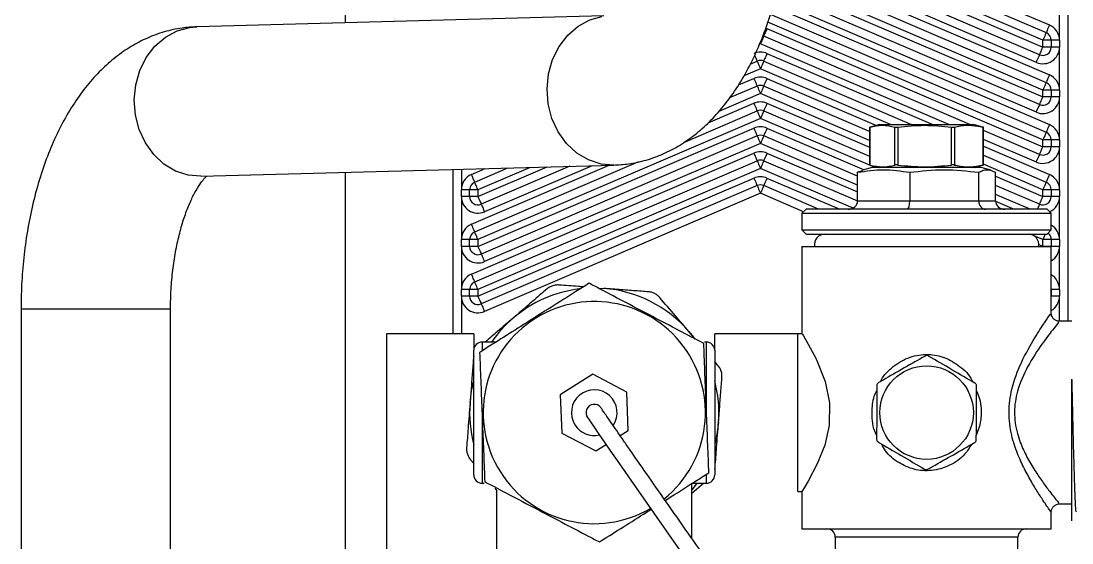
# Model space of a CAD drawing. Extents: x 75 to 2075, y 25 to 1460.
# Drawn here: x 317.6 to 528.4, y 745.8 to 850.6 of the extents above; entities that cross this region are included whole.
import ezdxf

# ---------------------------------------------------------------- set-up
doc = ezdxf.new("R2010")
doc.units = 0
doc.header["$LTSCALE"] = 5
doc.linetypes.add('SLD-KATı', pattern=[0])
doc.layers.get('0').update_dxf_attribs({"linetype": 'CONTINUOUS'})

msp = doc.modelspace()

# ---------------------------------------------------------------- linework, layer by layer
at = {"color": 7, "linetype": 'SLD-KATı'}
for p, q in [((527.594, 979.729), (527.594, 790.313)), ((382.594, 942.813), (382.594, 850.219)), ((471.436, 870.452), (523.25, 848.246)), ((521.937, 843.808), (470.923, 865.672)), ((470.161, 860.998), (523.25, 838.246)), ((521.937, 833.808), (469.161, 856.427)), ((525.927, 846.714), (525.927, 855.34)), ((467.912, 851.962), (523.25, 828.246)), ((434.512, 851.613), (352.868, 849.421)), ((467.24, 849.063), (522.594, 825.34)), ((507.927, 829.813), (466.584, 847.531)), ((524.26, 846.714), (522.594, 846.714)), ((522.594, 845.34), (522.594, 846.714)), ((525.927, 846.714), (524.26, 846.714)), ((524.26, 846.714), (524.26, 845.34)), ((525.927, 846.714), (525.927, 845.34)), ((524.26, 845.34), (522.594, 845.34)), ((525.927, 845.34), (524.26, 845.34)), ((525.927, 836.714), (525.927, 845.34)), ((463.897, 841.943), (465.271, 842.531)), ((466.584, 842.531), (496.26, 829.813)), ((465.271, 837.531), (459.743, 835.163)), ((487.825, 828.428), (466.584, 837.531)), ((524.26, 836.714), (522.594, 836.714)), ((522.594, 835.34), (522.594, 836.714)), ((524.26, 835.34), (522.594, 835.34)), ((525.927, 836.714), (524.26, 836.714)), ((524.26, 836.714), (524.26, 835.34)), ((525.927, 835.34), (524.26, 835.34)), ((525.927, 836.714), (525.927, 835.34)), ((525.927, 826.714), (525.927, 835.34)), ((465.927, 831), (409.26, 806.714)), ((450.529, 826.213), (465.271, 832.531)), ((466.584, 832.531), (487.825, 823.428)), ((409.26, 805.34), (464.614, 829.063)), ((487.825, 829.261), (487.825, 821.697)), ((487.901, 829.282), (487.901, 821.677)), ((489.882, 829.813), (487.957, 829.297)), ((489.882, 829.813), (507.194, 829.813)), ((492.923, 821.677), (492.923, 829.282)), ((493.487, 829.282), (493.487, 821.677)), ((504.256, 821.677), (504.256, 829.282)), ((504.846, 829.282), (504.846, 821.677)), ((507.194, 829.813), (508.638, 829.813)), ((510.564, 829.297), (508.638, 829.813)), ((510.593, 821.677), (510.593, 829.282)), ((510.696, 821.697), (510.696, 829.261)), ((521.937, 823.808), (510.696, 828.626)), ((465.271, 827.531), (409.917, 803.808)), ((485.415, 819.461), (466.584, 827.531)), ((524.26, 826.714), (522.594, 826.714)), ((522.594, 825.34), (522.594, 826.714)), ((524.26, 826.714), (524.26, 825.34)), ((525.927, 826.714), (524.26, 826.714)), ((525.927, 826.714), (525.927, 825.34)), ((465.927, 825.999), (410.573, 802.277)), ((524.26, 825.34), (522.594, 825.34)), ((525.927, 825.34), (524.26, 825.34)), ((525.927, 816.714), (525.927, 825.34)), ((407.947, 799.778), (464.614, 824.063)), ((408.604, 798.246), (465.271, 822.531)), ((408.604, 808.246), (441.532, 822.358)), ((466.584, 822.531), (485.415, 814.461)), ((510.696, 823.626), (523.25, 818.246)), ((353.673, 819.432), (436.486, 821.655)), ((382.594, 820.209), (382.594, 726.146)), ((404.26, 787.813), (404.26, 820.79)), ((408.604, 818.246), (415.228, 821.085)), ((465.927, 820.999), (409.26, 796.714)), ((427.674, 821.419), (409.917, 813.808)), ((486.401, 820.51), (485.415, 820.211)), ((485.415, 814.479), (485.415, 820.211)), ((488.315, 821.146), (486.37, 820.625)), ((487.957, 821.662), (489.882, 821.146)), ((510.205, 821.146), (488.315, 821.146)), ((495.869, 820.211), (495.869, 814.479)), ((508.638, 821.146), (510.564, 821.662)), ((509.715, 814.479), (509.715, 820.211)), ((512.151, 820.625), (510.205, 821.146)), ((513.106, 814.479), (513.106, 820.211)), ((409.26, 795.34), (464.614, 819.063)), ((405.927, 815.34), (405.927, 816.714)), ((407.594, 816.714), (405.927, 816.714)), ((407.594, 815.34), (407.594, 816.714)), ((409.26, 816.714), (407.594, 816.714)), ((409.26, 816.714), (409.26, 815.34)), ((465.271, 817.531), (409.917, 793.808)), ((465.927, 816), (410.573, 792.276)), ((477.594, 812.813), (466.584, 817.531)), ((521.937, 813.808), (513.106, 817.593)), ((522.594, 815.34), (522.594, 816.714)), ((524.26, 816.714), (522.594, 816.714)), ((525.927, 816.714), (524.26, 816.714)), ((524.26, 816.714), (524.26, 815.34)), ((525.927, 816.714), (525.927, 815.34)), ((405.927, 815.34), (405.927, 806.714)), ((407.594, 815.34), (405.927, 815.34)), ((409.26, 815.34), (407.594, 815.34)), ((485.415, 814.479), (495.869, 814.479)), ((495.869, 814.479), (509.715, 814.479)), ((509.715, 814.479), (513.106, 814.479)), ((524.26, 815.34), (522.594, 815.34)), ((525.927, 815.34), (524.26, 815.34)), ((525.927, 806.714), (525.927, 815.34)), ((475.094, 812.813), (474.26, 811.979)), ((474.26, 811.979), (474.26, 808.646)), ((474.26, 811.979), (524.26, 811.979)), ((523.427, 812.813), (475.094, 812.813)), ((524.26, 811.979), (523.427, 812.813)), ((524.26, 808.646), (524.26, 811.979)), ((474.26, 808.646), (475.094, 807.813)), ((474.26, 808.646), (475.279, 808.646)), ((475.094, 807.813), (506.088, 807.813)), ((475.279, 808.646), (524.26, 808.646)), ((506.088, 807.813), (523.427, 807.813)), ((523.427, 807.813), (524.26, 808.646)), ((405.927, 805.34), (405.927, 806.714)), ((407.594, 806.714), (405.927, 806.714)), ((407.594, 805.34), (407.594, 806.714)), ((409.26, 806.714), (407.594, 806.714)), ((409.26, 806.714), (409.26, 805.34)), ((524.26, 806.714), (522.594, 806.714)), ((522.594, 805.34), (522.594, 806.714)), ((525.927, 806.714), (524.26, 806.714)), ((524.26, 806.714), (524.26, 805.34)), ((525.927, 806.714), (525.927, 805.34)), ((405.927, 805.34), (405.927, 796.714)), ((407.594, 805.34), (405.927, 805.34)), ((409.26, 805.34), (407.594, 805.34)), ((474.26, 805.313), (474.26, 787.695)), ((474.26, 805.313), (524.26, 805.313)), ((524.26, 805.34), (522.594, 805.34)), ((525.927, 805.34), (524.26, 805.34)), ((524.26, 791.791), (524.26, 805.313)), ((525.927, 796.714), (525.927, 805.34)), ((433.543, 796.961), (434.499, 796.907)), ((405.927, 795.34), (405.927, 796.714)), ((407.594, 796.714), (405.927, 796.714)), ((407.594, 795.34), (405.927, 795.34)), ((407.594, 795.34), (407.594, 796.714)), ((409.26, 796.714), (407.594, 796.714)), ((409.26, 795.34), (407.594, 795.34)), ((409.26, 796.714), (409.26, 795.34)), ((525.927, 796.714), (524.26, 796.714)), ((524.26, 796.714), (524.26, 795.34)), ((525.927, 795.34), (524.26, 795.34)), ((525.927, 796.714), (525.927, 795.34)), ((317.594, 792.764), (317.594, 587.813)), ((347.594, 587.813), (347.594, 792.764)), ((528.427, 790.313), (525.787, 790.313)), ((390.927, 787.813), (390.927, 731.146)), ((408.427, 787.813), (390.927, 787.813)), ((408.427, 787.813), (408.427, 784.479)), ((451.567, 788.259), (452.484, 787.125)), ((452.865, 786.746), (451.567, 788.259)), ((474.26, 787.813), (456.76, 787.813)), ((456.76, 784.479), (456.76, 787.813)), ((474.334, 787.813), (473.427, 787.813)), ((473.427, 756.146), (473.427, 787.813)), ((408.427, 759.479), (408.427, 784.479)), ((412.892, 786.146), (410.094, 786.146)), ((455.094, 786.146), (454.691, 786.146)), ((456.76, 784.479), (456.76, 759.479)), ((457.411, 781.448), (456.76, 782.206)), ((432.287, 779.671), (425.779, 775.56)), ((439.102, 776.091), (432.287, 779.671)), ((439.409, 768.399), (439.102, 776.091)), ((425.779, 775.56), (426.086, 767.868)), ((426.086, 767.868), (432.901, 764.288)), ((437.776, 767.368), (439.409, 768.399)), ((432.901, 764.288), (434.955, 765.586)), ((407.776, 762.511), (408.427, 761.753)), ((410.094, 757.813), (410.496, 757.813)), ((452.177, 746.744), (452.177, 757.813)), ((452.177, 757.813), (455.094, 757.813)), ((452.177, 755.841), (454.475, 757.813)), ((413.121, 756.302), (412.704, 756.834)), ((413.01, 756.255), (413.01, 742.813)), ((473.427, 756.146), (474.26, 756.146)), ((474.26, 756.146), (474.26, 748.646)), ((525.81, 753.646), (528.427, 753.646)), ((524.26, 748.646), (524.26, 752.035)), ((474.26, 748.646), (524.26, 748.646)), ((480.927, 746.979), (480.927, 742.813)), ((517.594, 742.813), (517.594, 746.979))]:
    msp.add_line(p, q, dxfattribs=at)
at = {"color": 8, "linetype": 'SLD-KATı'}
for p, q in [((471.539, 872.221), (523.907, 849.778)), ((522.594, 846.714), (471.25, 868.718)), ((471.109, 867.405), (522.594, 845.34)), ((470.444, 862.69), (523.907, 839.778)), ((521.281, 842.277), (470.658, 863.972)), ((522.594, 836.714), (469.831, 859.326)), ((469.542, 858.077), (522.594, 835.34)), ((521.281, 832.277), (468.765, 854.783)), ((468.397, 853.567), (523.907, 829.778)), ((522.594, 826.714), (467.426, 850.357)), ((503.696, 829.813), (465.927, 845.999)), ((467.24, 844.063), (500.491, 829.813)), ((465.927, 841), (462.607, 839.577)), ((492.029, 829.813), (465.927, 841)), ((461.517, 837.736), (464.614, 839.063)), ((467.24, 839.063), (489.232, 829.638)), ((465.927, 835.999), (457.559, 832.413)), ((487.825, 826.615), (465.927, 835.999)), ((455.448, 830.135), (464.614, 834.063)), ((467.24, 834.063), (487.825, 825.241)), ((488.918, 821.146), (465.927, 831)), ((467.24, 829.063), (486.715, 820.717)), ((521.281, 822.277), (510.696, 826.813)), ((485.415, 817.648), (465.927, 825.999)), ((510.696, 825.439), (523.907, 819.778)), ((467.24, 824.063), (485.415, 816.274)), ((405.927, 820.835), (405.927, 816.714)), ((407.947, 809.778), (435.607, 821.632)), ((407.947, 819.778), (410.714, 820.963)), ((409.26, 815.34), (423.161, 821.298)), ((419.742, 821.206), (409.26, 816.714)), ((432.188, 821.54), (410.573, 812.277)), ((484.499, 813.04), (465.927, 820.999)), ((508.89, 821.213), (509.047, 821.146)), ((522.594, 816.714), (510.696, 821.813)), ((467.24, 819.063), (481.825, 812.813)), ((513.106, 819.406), (522.594, 815.34)), ((474.574, 812.294), (465.927, 816)), ((520.029, 812.813), (513.106, 815.78)), ((513.108, 814.406), (516.825, 812.813)), ((520.164, 807.755), (520.029, 807.813)), ((522.594, 806.714), (520.808, 807.479)), ((521.76, 805.698), (522.594, 805.34)), ((405.927, 795.34), (405.927, 787.813)), ((525.927, 790.313), (525.927, 795.34)), ((347.594, 792.764), (317.594, 792.764)), ((410.094, 786.146), (410.094, 784.533)), ((455.094, 772.428), (455.094, 786.146)), ((410.094, 771.531), (410.094, 757.813)), ((455.094, 757.813), (455.094, 759.426)), ((499.26, 746.979), (480.927, 746.979)), ((517.594, 746.979), (499.26, 746.979))]:
    msp.add_line(p, q, dxfattribs=at)
at = {"color": 8, "linetype": 'SLD-KATı', "flags": 128}
for points in [[(436.488, 821.655), (433.96, 821.874), (431.429, 822.694), (429.089, 824.086), (427.035, 825.992), (425.351, 828.335), (424.107, 831.017), (423.353, 833.931), (423.12, 836.956), (423.418, 839.968), (424.235, 842.845), (425.537, 845.467), (427.27, 847.729), (429.365, 849.538), (431.734, 850.818), (434.126, 851.494)], [(353.673, 819.432), (351.147, 819.65), (348.616, 820.471), (346.275, 821.863), (344.221, 823.769), (342.538, 826.111), (341.293, 828.794), (340.54, 831.708), (340.307, 834.733), (340.605, 837.745), (341.422, 840.621), (342.723, 843.244), (344.457, 845.506), (346.551, 847.314), (348.92, 848.595), (351.468, 849.296), (352.868, 849.421)], [(464.758, 843.728), (464.865, 843.477), (464.979, 843.212), (465.078, 842.98), (465.16, 842.79), (465.221, 842.648), (465.258, 842.561), (465.271, 842.531)], [(521.51, 812.813), (521.532, 812.863), (521.645, 813.128), (521.745, 813.36), (521.827, 813.55), (521.887, 813.692), (521.925, 813.779), (521.937, 813.808)], [(523.065, 807.813), (523.058, 807.797), (522.958, 807.565), (522.845, 807.3), (522.722, 807.013), (522.594, 806.714)]]:
    msp.add_lwpolyline(points, dxfattribs=at)
at = {"color": 7, "linetype": 'SLD-KATı', "flags": 128}
for points in [[(523.907, 849.778), (523.779, 849.479), (523.656, 849.191), (523.542, 848.927), (523.443, 848.694), (523.361, 848.504), (523.3, 848.362), (523.263, 848.275), (523.25, 848.246)], [(467.24, 849.063), (467.112, 848.764), (466.989, 848.477), (466.875, 848.212), (466.776, 847.98), (466.694, 847.79), (466.634, 847.648), (466.596, 847.561), (466.584, 847.531)], [(523.25, 848.246), (523.238, 848.216), (523.2, 848.129), (523.14, 847.988), (523.058, 847.797), (522.958, 847.565), (522.845, 847.3), (522.722, 847.013), (522.594, 846.714)], [(466.584, 847.531), (466.571, 847.502), (466.534, 847.415), (466.473, 847.273), (466.391, 847.083), (466.292, 846.851), (466.178, 846.586), (466.055, 846.298), (465.927, 845.999)], [(467.24, 844.063), (467.112, 843.764), (466.989, 843.477), (466.875, 843.212), (466.776, 842.98), (466.694, 842.79), (466.634, 842.648), (466.596, 842.561), (466.584, 842.531)], [(521.281, 842.277), (521.409, 842.575), (521.532, 842.863), (521.645, 843.128), (521.745, 843.36), (521.827, 843.55), (521.887, 843.692), (521.925, 843.779), (521.937, 843.808)], [(521.937, 843.808), (521.95, 843.838), (521.987, 843.925), (522.048, 844.067), (522.129, 844.257), (522.229, 844.489), (522.342, 844.754), (522.466, 845.042), (522.594, 845.34)], [(465.271, 842.531), (465.283, 842.502), (465.321, 842.415), (465.381, 842.273), (465.463, 842.083), (465.562, 841.851), (465.676, 841.586), (465.799, 841.298), (465.927, 841)], [(466.584, 842.531), (466.571, 842.502), (466.534, 842.415), (466.473, 842.273), (466.391, 842.083), (466.292, 841.851), (466.178, 841.586), (466.055, 841.298), (465.927, 841)], [(523.907, 839.778), (523.779, 839.479), (523.656, 839.191), (523.542, 838.927), (523.443, 838.694), (523.361, 838.504), (523.3, 838.362), (523.263, 838.275), (523.25, 838.246)], [(464.614, 839.063), (464.742, 838.764), (464.865, 838.477), (464.979, 838.212), (465.078, 837.98), (465.16, 837.79), (465.221, 837.648), (465.258, 837.561), (465.271, 837.531)], [(465.271, 837.531), (465.283, 837.502), (465.321, 837.415), (465.381, 837.273), (465.463, 837.083), (465.562, 836.851), (465.676, 836.586), (465.799, 836.298), (465.927, 835.999)], [(466.584, 837.531), (466.571, 837.502), (466.534, 837.415), (466.473, 837.273), (466.391, 837.083), (466.292, 836.851), (466.178, 836.586), (466.055, 836.298), (465.927, 835.999)], [(467.24, 839.063), (467.112, 838.764), (466.989, 838.477), (466.875, 838.212), (466.776, 837.98), (466.694, 837.79), (466.634, 837.648), (466.596, 837.561), (466.584, 837.531)], [(523.25, 838.246), (523.238, 838.216), (523.2, 838.129), (523.14, 837.987), (523.058, 837.797), (522.958, 837.565), (522.845, 837.3), (522.722, 837.013), (522.594, 836.714)], [(521.937, 833.808), (521.95, 833.838), (521.987, 833.925), (522.048, 834.067), (522.129, 834.257), (522.229, 834.489), (522.342, 834.754), (522.466, 835.041), (522.594, 835.34)], [(464.614, 834.063), (464.742, 833.765), (464.865, 833.477), (464.979, 833.212), (465.078, 832.98), (465.16, 832.79), (465.221, 832.648), (465.258, 832.561), (465.271, 832.531)], [(467.24, 834.063), (467.112, 833.765), (466.989, 833.477), (466.875, 833.212), (466.776, 832.98), (466.694, 832.79), (466.634, 832.648), (466.596, 832.561), (466.584, 832.531)], [(521.281, 832.277), (521.409, 832.575), (521.532, 832.863), (521.645, 833.128), (521.745, 833.36), (521.827, 833.55), (521.887, 833.692), (521.925, 833.779), (521.937, 833.808)], [(465.271, 832.531), (465.283, 832.502), (465.321, 832.415), (465.381, 832.273), (465.463, 832.083), (465.562, 831.851), (465.676, 831.586), (465.799, 831.298), (465.927, 831)], [(466.584, 832.531), (466.571, 832.502), (466.534, 832.415), (466.473, 832.273), (466.391, 832.083), (466.292, 831.851), (466.178, 831.586), (466.055, 831.298), (465.927, 831)], [(464.614, 829.063), (464.742, 828.764), (464.865, 828.477), (464.979, 828.212), (465.078, 827.98), (465.16, 827.79), (465.221, 827.648), (465.258, 827.561), (465.271, 827.531)], [(467.24, 829.063), (467.112, 828.764), (466.989, 828.477), (466.875, 828.212), (466.776, 827.98), (466.694, 827.79), (466.634, 827.648), (466.596, 827.561), (466.584, 827.531)], [(523.907, 829.778), (523.779, 829.479), (523.656, 829.191), (523.542, 828.926), (523.443, 828.694), (523.361, 828.504), (523.3, 828.362), (523.263, 828.275), (523.25, 828.246)], [(465.271, 827.531), (465.283, 827.502), (465.321, 827.415), (465.381, 827.273), (465.463, 827.083), (465.562, 826.851), (465.676, 826.586), (465.799, 826.298), (465.927, 825.999)], [(466.584, 827.531), (466.571, 827.502), (466.534, 827.415), (466.473, 827.273), (466.391, 827.083), (466.292, 826.851), (466.178, 826.586), (466.055, 826.298), (465.927, 825.999)], [(523.25, 828.246), (523.238, 828.216), (523.2, 828.129), (523.14, 827.988), (523.058, 827.797), (522.958, 827.565), (522.845, 827.3), (522.722, 827.013), (522.594, 826.714)], [(521.937, 823.808), (521.95, 823.838), (521.987, 823.925), (522.048, 824.067), (522.129, 824.257), (522.229, 824.489), (522.342, 824.754), (522.466, 825.041), (522.594, 825.34)], [(464.614, 824.063), (464.742, 823.764), (464.865, 823.477), (464.979, 823.212), (465.078, 822.98), (465.16, 822.79), (465.221, 822.648), (465.258, 822.561), (465.271, 822.531)], [(465.271, 822.531), (465.283, 822.502), (465.321, 822.415), (465.381, 822.273), (465.463, 822.083), (465.562, 821.851), (465.676, 821.586), (465.799, 821.298), (465.927, 820.999)], [(466.584, 822.531), (466.571, 822.502), (466.534, 822.415), (466.473, 822.273), (466.391, 822.083), (466.292, 821.851), (466.178, 821.586), (466.055, 821.298), (465.927, 820.999)], [(467.24, 824.063), (467.112, 823.764), (466.989, 823.477), (466.875, 823.212), (466.776, 822.98), (466.694, 822.79), (466.634, 822.648), (466.596, 822.561), (466.584, 822.531)], [(521.281, 822.277), (521.409, 822.575), (521.532, 822.863), (521.645, 823.128), (521.745, 823.36), (521.827, 823.55), (521.887, 823.692), (521.925, 823.779), (521.937, 823.808)], [(408.604, 818.246), (408.591, 818.275), (408.554, 818.362), (408.493, 818.504), (408.412, 818.694), (408.312, 818.927), (408.199, 819.191), (408.075, 819.479), (407.947, 819.778)], [(409.26, 816.714), (409.132, 817.013), (409.009, 817.3), (408.896, 817.565), (408.796, 817.797), (408.715, 817.988), (408.654, 818.129), (408.616, 818.216), (408.604, 818.246)], [(464.614, 819.063), (464.742, 818.764), (464.865, 818.477), (464.979, 818.212), (465.078, 817.98), (465.16, 817.79), (465.221, 817.648), (465.258, 817.561), (465.271, 817.531)], [(467.24, 819.063), (467.112, 818.764), (466.989, 818.477), (466.875, 818.212), (466.776, 817.98), (466.694, 817.79), (466.634, 817.648), (466.596, 817.561), (466.584, 817.531)], [(523.25, 818.246), (523.238, 818.216), (523.2, 818.129), (523.14, 817.988), (523.058, 817.797), (522.958, 817.565), (522.845, 817.3), (522.722, 817.013), (522.594, 816.714)], [(523.907, 819.778), (523.779, 819.479), (523.656, 819.191), (523.542, 818.927), (523.443, 818.694), (523.361, 818.504), (523.3, 818.362), (523.263, 818.275), (523.25, 818.246)], [(465.271, 817.531), (465.283, 817.502), (465.321, 817.415), (465.381, 817.273), (465.463, 817.083), (465.562, 816.851), (465.676, 816.586), (465.799, 816.298), (465.927, 816)], [(466.584, 817.531), (466.571, 817.502), (466.534, 817.415), (466.473, 817.273), (466.391, 817.083), (466.292, 816.851), (466.178, 816.586), (466.055, 816.298), (465.927, 816)], [(409.26, 815.34), (409.388, 815.041), (409.512, 814.754), (409.625, 814.489), (409.725, 814.257), (409.806, 814.067), (409.867, 813.925), (409.904, 813.838), (409.917, 813.808)], [(521.937, 813.808), (521.95, 813.838), (521.987, 813.925), (522.048, 814.067), (522.129, 814.257), (522.229, 814.489), (522.342, 814.754), (522.466, 815.041), (522.594, 815.34)], [(409.917, 813.808), (409.93, 813.779), (409.967, 813.692), (410.028, 813.55), (410.109, 813.36), (410.209, 813.128), (410.322, 812.863), (410.445, 812.575), (410.573, 812.277)], [(408.604, 808.246), (408.591, 808.275), (408.554, 808.362), (408.493, 808.504), (408.412, 808.694), (408.312, 808.927), (408.199, 809.191), (408.075, 809.479), (407.947, 809.778)], [(409.26, 806.714), (409.132, 807.013), (409.009, 807.3), (408.896, 807.565), (408.796, 807.797), (408.715, 807.987), (408.654, 808.129), (408.616, 808.216), (408.604, 808.246)], [(409.26, 805.34), (409.388, 805.042), (409.512, 804.754), (409.625, 804.489), (409.725, 804.257), (409.806, 804.067), (409.867, 803.925), (409.904, 803.838), (409.917, 803.808)], [(409.917, 803.808), (409.93, 803.779), (409.967, 803.692), (410.028, 803.55), (410.109, 803.36), (410.209, 803.128), (410.322, 802.863), (410.445, 802.575), (410.573, 802.277)], [(408.604, 798.246), (408.591, 798.275), (408.554, 798.362), (408.493, 798.504), (408.412, 798.694), (408.312, 798.926), (408.199, 799.191), (408.075, 799.479), (407.947, 799.778)], [(409.26, 796.714), (409.132, 797.013), (409.009, 797.3), (408.896, 797.565), (408.796, 797.797), (408.715, 797.988), (408.654, 798.129), (408.616, 798.216), (408.604, 798.246)], [(409.26, 795.34), (409.388, 795.041), (409.512, 794.754), (409.625, 794.489), (409.725, 794.257), (409.806, 794.067), (409.867, 793.925), (409.904, 793.838), (409.917, 793.808)], [(409.917, 793.808), (409.93, 793.779), (409.967, 793.692), (410.028, 793.55), (410.109, 793.36), (410.209, 793.128), (410.322, 792.863), (410.445, 792.575), (410.573, 792.276)], [(474.335, 787.695), (474.539, 787.369), (475.522, 785.735), (477.094, 782.798), (478.923, 778.248), (479.815, 773.938), (479.737, 769.363), (478.848, 765.472), (477.339, 761.672), (475.514, 758.21), (474.827, 757.056), (474.38, 756.335), (474.26, 756.146), (474.26, 756.146)], [(407.666, 773.884), (407.973, 776.318), (408.427, 778.38)], [(431.266, 770.972), (431.411, 770.756), (431.83, 770.142), (432.434, 769.257), (433.542, 767.641), (434.722, 765.924), (435.866, 764.265), (437.176, 762.37), (440.504, 757.575), (444.56, 751.77), (449.044, 745.398), (453.709, 738.819), (458.419, 732.228), (464.664, 723.573), (470.809, 715.153), (476.832, 707.001), (485.669, 695.24), (494.491, 683.776), (499.604, 677.28), (504.667, 670.973), (509.543, 665.035), (513.651, 660.153), (517.403, 655.807), (521.771, 650.906), (526.41, 645.932), (530.272, 642.02), (533.967, 638.531), (537.646, 635.385), (541.163, 632.812), (543.122, 631.641), (544.771, 630.855), (546.693, 630.248), (548.508, 630.096), (550.123, 630.455), (550.783, 630.792), (551.596, 631.434), (552.547, 632.723), (553.341, 635.01), (553.341, 635.01)], [(457.521, 770.075), (457.214, 767.64), (456.76, 765.578)], [(453.192, 757.813), (452.262, 756.547), (452.177, 756.439)]]:
    msp.add_lwpolyline(points, dxfattribs=at)
at = {"color": 7, "linetype": 'SLD-KATı'}
msp.add_circle((499.26, 771.979), 9.378, dxfattribs=at)
for centre, radius, start, end in [((522.594, 846.714), 3.333, 0, 66.80141), ((522.594, 846.714), 1.667, 0, 66.80141), ((465.927, 840.999), 3.333, 66.80141, 113.19859), ((522.594, 845.34), 3.333, 246.80141, 0), ((522.594, 845.34), 1.667, 246.80141, 0), ((465.927, 840.999), 1.667, 66.80141, 113.19859), ((465.927, 835.999), 3.333, 66.80141, 113.19859), ((522.594, 836.714), 3.333, 0, 66.80141), ((465.927, 835.999), 1.667, 66.80141, 113.19859), ((522.594, 836.714), 1.667, 0, 66.80141), ((522.594, 835.34), 3.333, 246.80141, 0), ((522.594, 835.34), 1.667, 246.80141, 0), ((465.927, 830.999), 3.333, 66.80141, 113.19859), ((465.927, 830.999), 1.667, 66.80141, 113.19859), ((465.927, 825.999), 3.333, 66.80141, 113.19859), ((522.594, 826.714), 3.333, 0, 66.80141), ((465.927, 825.999), 1.667, 66.80141, 113.19859), ((522.594, 826.714), 1.667, 0, 66.80141), ((522.594, 825.34), 3.333, 246.80141, 0), ((522.594, 825.34), 1.667, 246.80141, 0), ((465.927, 820.999), 3.333, 66.80141, 113.19859), ((465.927, 820.999), 1.667, 66.80141, 113.19859), ((409.26, 816.714), 3.333, 113.19859, 180), ((409.26, 816.714), 1.667, 113.19859, 180), ((465.927, 815.999), 3.333, 66.80141, 113.19859), ((522.594, 816.714), 1.667, 0, 66.80141), ((522.594, 816.714), 3.333, 0, 66.80141), ((465.927, 815.999), 1.667, 66.80141, 113.19859), ((409.26, 815.34), 3.333, 180, 293.19859), ((409.26, 815.34), 1.667, 180, 293.19859), ((522.594, 815.34), 1.667, 246.80141, 0), ((409.26, 806.714), 3.333, 113.19859, 180), ((409.26, 806.714), 1.667, 113.19859, 180), ((478.844, 805.729), 2.083, 90, 191.53696), ((519.677, 805.729), 2.083, 348.46304, 90), ((522.594, 806.714), 1.667, 0, 51.47156), ((409.26, 805.34), 3.333, 180, 293.19859), ((409.26, 805.34), 1.667, 180, 293.19859), ((409.26, 796.714), 3.333, 113.19859, 180), ((409.26, 796.714), 1.667, 113.19859, 180), ((409.26, 795.34), 3.333, 180, 293.19859), ((409.26, 795.34), 1.667, 180, 293.19859), ((432.594, 771.979), 25, 96.82184, 130.63019), ((432.594, 771.979), 25, 40.63019, 85.63019), ((432.594, 771.979), 22.29, 309.04084, 212.28505), ((432.594, 771.979), 25, 130.63019, 145.48189), ((410.094, 784.479), 1.667, 90, 180), ((455.094, 784.479), 1.667, 0, 90), ((432.594, 771.979), 25, 355.63019, 14.83511), ((432.594, 771.979), 4.583, 325.76321, 212.28505), ((432.594, 771.979), 25, 175.63019, 194.83511), ((432.594, 771.979), 1.667, 36.88552, 217.06595), ((432.594, 771.979), 4.583, 212.28505, 282.95674), ((410.094, 759.479), 1.667, 180, 270), ((432.594, 771.979), 22.29, 212.28505, 300.32278), ((455.094, 759.479), 1.667, 270, 0), ((479.26, 746.979), 1.667, 0, 90), ((519.26, 746.979), 1.667, 90, 180)]:
    msp.add_arc(centre, radius, start, end, dxfattribs=at)
at = {"color": 8, "linetype": 'SLD-KATı'}
for centre, start, end in [((522.594, 815.34), 293.9366, 0), ((522.594, 806.714), 0, 60), ((522.594, 805.34), 300, 0), ((522.594, 796.714), 0, 60), ((522.594, 795.34), 300, 0)]:
    msp.add_arc(centre, 3.333, start, end, dxfattribs=at)
at = {"color": 7, "linetype": 'SLD-KATı'}
for centre, major_axis, ratio, start_param, end_param in [((483.569, 814.479), (1.846, 0), 0.9028097, 4.712389, 6.2831853), ((495.417, 814.479), (0, 1.667), 0.2712874, 3.1415927, 4.712389), ((511.109, 814.479), (0, 1.667), 0.8363658, 1.5707963, 3.1415927), ((514.952, 814.479), (1.846, 0), 0.9028097, 3.1415927, 4.712389)]:
    msp.add_ellipse(centre, major_axis=major_axis, ratio=ratio, start_param=start_param, end_param=end_param, dxfattribs=at)
for points, knots in [([(436.486, 821.655), (437.483, 821.716), (439.691, 821.852), (443.04, 822.606), (446.468, 823.855), (449.737, 825.569), (452.845, 827.729), (455.789, 830.341), (458.56, 833.414), (461.138, 836.952), (463.492, 840.935), (465.583, 845.311), (467.383, 850.006), (468.876, 854.945), (470.059, 860.066), (470.937, 865.323), (471.509, 870.671), (471.737, 875.02), (471.755, 877.568), (471.76, 878.313)], [0, 0, 0, 0, 0.0441297, 0.0978168, 0.1515679, 0.2061137, 0.2621448, 0.3202957, 0.3810207, 0.4443948, 0.5099602, 0.5768262, 0.6439587, 0.7107262, 0.7769631, 0.8426936, 0.9080301, 0.9731181, 1, 1, 1, 1]), ([(352.868, 849.421), (351.872, 849.36), (349.663, 849.225), (346.314, 848.471), (342.886, 847.222), (339.617, 845.507), (336.509, 843.348), (333.565, 840.736), (330.794, 837.663), (328.216, 834.125), (325.862, 830.142), (323.771, 825.766), (321.971, 821.071), (320.478, 816.132), (319.295, 811.01), (318.417, 805.754), (317.845, 800.405), (317.617, 796.057), (317.599, 793.509), (317.594, 792.764)], [0, 0, 0, 0, 0.0441295, 0.0978166, 0.1515678, 0.2061137, 0.2621448, 0.3202963, 0.3810206, 0.4443947, 0.5099601, 0.5768261, 0.6439587, 0.7107272, 0.776963, 0.8426935, 0.90803, 0.9731181, 1, 1, 1, 1]), ([(487.832, 829.261), (487.83, 829.261), (487.82, 829.259), (487.857, 829.27), (487.895, 829.28), (487.901, 829.282)], [0, 0, 0, 0, 0.1962108, 0.8695265, 1, 1, 1, 1]), ([(487.901, 829.282), (488.731, 829.463), (490.405, 829.828), (492.079, 829.465), (492.923, 829.282)], [0, 0, 0, 0, 0.4957242, 1, 1, 1, 1]), ([(492.923, 829.282), (492.963, 829.274), (493.043, 829.259), (493.232, 829.258), (493.387, 829.27), (493.473, 829.28), (493.487, 829.282)], [0, 0, 0, 0, 0.3138989, 0.6279312, 0.9395993, 1, 1, 1, 1]), ([(493.487, 829.282), (495.266, 829.463), (498.856, 829.828), (502.446, 829.465), (504.256, 829.282)], [0, 0, 0, 0, 0.4957237, 1, 1, 1, 1]), ([(504.256, 829.282), (504.329, 829.274), (504.476, 829.259), (504.675, 829.258), (504.791, 829.27), (504.838, 829.28), (504.846, 829.282)], [0, 0, 0, 0, 0.31390075, 0.62793977, 0.93959559, 1, 1, 1, 1]), ([(504.846, 829.282), (505.03, 829.324), (506.069, 829.559), (507.994, 829.772), (509.723, 829.446), (510.593, 829.282)], [0, 0, 0, 0, 0.0965648, 0.5449691, 1, 1, 1, 1]), ([(510.593, 829.282), (510.626, 829.274), (510.692, 829.259), (510.704, 829.258), (510.664, 829.27), (510.626, 829.28), (510.619, 829.282)], [0, 0, 0, 0, 0.3139004, 0.6279439, 0.9396067, 1, 1, 1, 1]), ([(485.415, 820.211), (487.14, 820.469), (490.625, 820.988), (494.11, 820.472), (495.869, 820.211)], [0, 0, 0, 0, 0.49521581, 1, 1, 1, 1]), ([(487.901, 821.677), (487.871, 821.686), (487.825, 821.698), (487.832, 821.697), (487.834, 821.697)], [0, 0, 0, 0, 0.6782933, 1, 1, 1, 1]), ([(487.901, 821.677), (488.731, 821.496), (490.405, 821.131), (492.079, 821.494), (492.923, 821.677)], [0, 0, 0, 0, 0.4957242, 1, 1, 1, 1]), ([(493.487, 821.677), (493.414, 821.685), (493.269, 821.7), (493.078, 821.701), (492.971, 821.689), (492.93, 821.679), (492.923, 821.677)], [0, 0, 0, 0, 0.3139032, 0.6279417, 0.9395989, 1, 1, 1, 1]), ([(493.487, 821.677), (495.266, 821.496), (498.856, 821.131), (502.446, 821.494), (504.256, 821.677)], [0, 0, 0, 0, 0.4957237, 1, 1, 1, 1]), ([(504.846, 821.677), (504.801, 821.685), (504.712, 821.7), (504.515, 821.701), (504.356, 821.689), (504.27, 821.679), (504.256, 821.677)], [0, 0, 0, 0, 0.3139057, 0.6279402, 0.9396034, 1, 1, 1, 1]), ([(504.846, 821.677), (505.032, 821.635), (506.071, 821.399), (507.997, 821.187), (509.724, 821.513), (510.593, 821.677)], [0, 0, 0, 0, 0.0974397, 0.5454156, 1, 1, 1, 1]), ([(509.715, 820.211), (510.275, 820.469), (511.405, 820.988), (512.535, 820.472), (513.106, 820.211)], [0, 0, 0, 0, 0.4952161, 1, 1, 1, 1]), ([(510.619, 821.677), (510.647, 821.685), (510.703, 821.7), (510.697, 821.701), (510.645, 821.689), (510.601, 821.679), (510.593, 821.677)], [0, 0, 0, 0, 0.3139039, 0.6279362, 0.9395933, 1, 1, 1, 1]), ([(347.594, 792.764), (347.6, 793.435), (347.617, 795.412), (347.817, 798.667), (348.26, 802.428), (348.906, 805.983), (349.721, 809.251), (350.666, 812.158), (351.687, 814.64), (352.724, 816.654), (353.685, 818.151), (354.447, 819.095), (354.728, 819.357), (354.842, 819.464)], [0, 0, 0, 0, 0.053309, 0.1568578, 0.2600153, 0.3622989, 0.4632907, 0.5625815, 0.6598123, 0.7547434, 0.8473801, 0.9381676, 1, 1, 1, 1]), ([(431.558, 797.94), (430.675, 797.382), (428.222, 795.832), (424.023, 793.179), (419.113, 790.077), (414.402, 787.1), (411.314, 785.149), (409.735, 784.152), (409.594, 784.062)], [0, 0, 0, 0, 0.1251708, 0.3478992, 0.5701492, 0.7747948, 0.9798784, 1, 1, 1, 1]), ([(425.55, 797.591), (425.314, 797.595), (424.84, 797.604), (424.101, 797.407), (423.522, 797.112), (423.238, 796.887), (423.125, 796.797)], [0, 0, 0, 0, 0.2806904, 0.562834, 0.8257503, 1, 1, 1, 1]), ([(430.417, 797.219), (430.089, 797.244), (428.378, 797.374), (426.814, 797.494), (425.55, 797.591)], [0, 0, 0, 0, 0.19190667, 1, 1, 1, 1]), ([(454.558, 785.857), (452.916, 786.719), (449.593, 788.465), (444.344, 791.222), (438.983, 794.039), (434.741, 796.267), (432.301, 797.549), (431.558, 797.94)], [0, 0, 0, 0, 0.2210601, 0.4473592, 0.6691374, 0.8992171, 1, 1, 1, 1]), ([(423.125, 796.797), (422.299, 796.087), (420.624, 794.651), (418.301, 792.658), (416.846, 791.408), (416.314, 790.953)], [0, 0, 0, 0, 0.3824112, 0.7746546, 1, 1, 1, 1]), ([(443.447, 796.223), (443.242, 796.239), (442.02, 796.332), (439.667, 796.512), (436.837, 796.728), (435.091, 796.861), (434.499, 796.907)], [0, 0, 0, 0, 0.0732665, 0.4365435, 0.8088718, 1, 1, 1, 1]), ([(445.723, 795.07), (445.559, 795.24), (445.23, 795.581), (444.568, 795.964), (443.951, 796.166), (443.591, 796.207), (443.447, 796.223)], [0, 0, 0, 0, 0.280711, 0.5628309, 0.8257504, 1, 1, 1, 1]), ([(451.567, 788.259), (450.664, 789.311), (448.634, 791.677), (446.762, 793.859), (445.723, 795.07)], [0, 0, 0, 0, 0.4446402, 1, 1, 1, 1]), ([(416.314, 790.953), (415.259, 790.048), (413.319, 788.382), (411.529, 786.847), (410.712, 786.146)], [0, 0, 0, 0, 0.5435347, 1, 1, 1, 1]), ([(525.828, 790.315), (525.638, 790.345), (525.248, 790.407), (524.749, 790.748), (524.429, 791.195), (524.288, 791.566), (524.28, 791.76), (524.278, 791.802)], [0, 0, 0, 0, 0.2450806, 0.5034696, 0.7495588, 0.9467307, 1, 1, 1, 1]), ([(455.594, 759.896), (455.52, 761.75), (455.37, 765.5), (455.134, 771.425), (454.892, 777.476), (454.701, 782.263), (454.591, 785.018), (454.558, 785.857)], [0, 0, 0, 0, 0.2210606, 0.4473592, 0.6691367, 0.8992173, 1, 1, 1, 1]), ([(408.35, 782.833), (408.335, 782.628), (408.241, 781.406), (408.061, 779.053), (407.845, 776.222), (407.712, 774.477), (407.666, 773.884)], [0, 0, 0, 0, 0.0732684, 0.4365407, 0.8088669, 1, 1, 1, 1]), ([(408.427, 783.312), (408.422, 783.297), (408.368, 783.134), (408.359, 782.976), (408.35, 782.833)], [0, 0, 0, 0, 0.0954633, 1, 1, 1, 1]), ([(409.594, 784.062), (409.668, 782.209), (409.817, 778.458), (410.054, 772.534), (410.295, 766.483), (410.486, 761.695), (410.596, 758.941), (410.63, 758.102)], [0, 0, 0, 0, 0.2210606, 0.4473592, 0.6691367, 0.8992173, 1, 1, 1, 1]), ([(498.981, 783.335), (497.584, 782.538), (494.77, 780.93), (491.634, 779.14), (489.922, 778.163), (489.622, 777.991)], [0, 0, 0, 0, 0.4485495, 0.9034357, 1, 1, 1, 1]), ([(499.648, 783.332), (499.581, 783.363), (499.449, 783.425), (499.224, 783.429), (499.069, 783.383), (498.994, 783.342), (498.981, 783.335)], [0, 0, 0, 0, 0.3138956, 0.6279458, 0.9395976, 1, 1, 1, 1]), ([(508.955, 777.899), (507.418, 778.797), (504.315, 780.608), (501.213, 782.419), (499.648, 783.332)], [0, 0, 0, 0, 0.49572286, 1, 1, 1, 1]), ([(458.205, 779.023), (458.209, 779.259), (458.218, 779.733), (458.021, 780.472), (457.726, 781.051), (457.501, 781.335), (457.411, 781.448)], [0, 0, 0, 0, 0.2807183, 0.5628283, 0.8257342, 1, 1, 1, 1]), ([(457.521, 770.075), (457.566, 770.667), (457.697, 772.383), (457.914, 775.213), (458.094, 777.569), (458.189, 778.818), (458.205, 779.023)], [0, 0, 0, 0, 0.19113125, 0.55371259, 0.92674186, 1, 1, 1, 1]), ([(489.622, 777.991), (489.562, 777.949), (489.443, 777.865), (489.327, 777.673), (489.289, 777.515), (489.287, 777.43), (489.286, 777.416)], [0, 0, 0, 0, 0.313901, 0.6279457, 0.9396599, 1, 1, 1, 1]), ([(528.427, 750.273), (528.427, 750.273), (528.427, 750.171), (528.427, 750.537), (528.427, 751.413), (528.427, 752.936), (528.427, 754.997), (528.427, 757.503), (528.427, 760.421), (528.427, 763.603), (528.427, 767.019), (528.427, 770.496), (528.427, 774.01), (528.427, 776.741), (528.427, 778.273), (528.427, 778.704)], [0, 0, 0, 0, 0.0004156, 0.0913343, 0.1796896, 0.2706506, 0.3580189, 0.4479905, 0.5342151, 0.6230142, 0.7079029, 0.7953049, 0.8794032, 0.9660411, 1, 1, 1, 1]), ([(529.345, 752.087), (529.318, 752.059), (529.244, 751.983), (529.13, 753.714), (528.986, 756.958), (528.852, 761.541), (528.709, 766.957), (528.573, 772.804), (528.478, 776.737), (528.429, 778.634), (528.427, 778.704)], [0, 0, 0, 0, 0.0868212, 0.2370886, 0.3893372, 0.5397346, 0.6917765, 0.8425246, 0.9941738, 1, 1, 1, 1]), ([(489.286, 777.416), (489.278, 775.635), (489.261, 772.043), (489.243, 768.45), (489.235, 766.639)], [0, 0, 0, 0, 0.4957241, 1, 1, 1, 1]), ([(509.286, 777.32), (509.279, 777.393), (509.266, 777.539), (509.158, 777.735), (509.041, 777.847), (508.967, 777.892), (508.955, 777.899)], [0, 0, 0, 0, 0.3138218, 0.6279388, 0.939613, 1, 1, 1, 1]), ([(509.235, 766.543), (509.243, 768.324), (509.26, 771.916), (509.277, 775.509), (509.286, 777.32)], [0, 0, 0, 0, 0.4957241, 1, 1, 1, 1]), ([(407.666, 773.884), (407.535, 772.171), (407.298, 769.061), (407.08, 766.214), (406.983, 764.936)], [0, 0, 0, 0, 0.5510059, 1, 1, 1, 1]), ([(550.073, 635.67), (549.95, 635.199), (549.734, 634.378), (549.348, 633.862), (549.057, 633.628), (548.721, 633.467), (548.147, 633.378), (547.14, 633.525), (545.818, 633.993), (544.21, 634.815), (541.615, 636.461), (537.866, 639.428), (532.998, 643.938), (527.903, 649.133), (522.833, 654.656), (517.992, 660.177), (513.134, 665.9), (507.926, 672.214), (502.218, 679.318), (495.454, 687.929), (487.722, 698.005), (479.894, 708.442), (472.937, 717.871), (466.864, 726.201), (461.203, 734.054), (456.029, 741.3), (451.424, 747.799), (446.993, 754.099), (442.987, 759.837), (440.245, 763.79), (438.493, 766.326), (437.273, 768.096), (436.076, 769.838), (435.131, 771.217), (434.453, 772.209), (434.017, 772.849), (433.959, 772.933), (433.927, 772.979)], [0, 0, 0, 0, 0.0165435, 0.0287987, 0.0367424, 0.0431979, 0.0583506, 0.0737905, 0.0898129, 0.1053275, 0.123517, 0.1646181, 0.2049711, 0.2460748, 0.2880413, 0.3244157, 0.3577739, 0.3982735, 0.4408333, 0.4831077, 0.5441655, 0.6039451, 0.6437137, 0.6834165, 0.7229814, 0.75241, 0.781549, 0.8102488, 0.8383772, 0.8655997, 0.8786425, 0.89215, 0.9095381, 0.9321658, 0.9509113, 0.9732747, 1, 1, 1, 1]), ([(456.837, 761.126), (456.935, 762.404), (457.152, 765.251), (457.39, 768.361), (457.521, 770.075)], [0, 0, 0, 0, 0.4489886, 1, 1, 1, 1]), ([(489.235, 766.639), (489.241, 766.566), (489.255, 766.42), (489.363, 766.223), (489.48, 766.112), (489.553, 766.067), (489.565, 766.06)], [0, 0, 0, 0, 0.31393345, 0.62790716, 0.93954277, 1, 1, 1, 1]), ([(489.565, 766.06), (491.103, 765.162), (494.206, 763.351), (497.308, 761.54), (498.873, 760.627)], [0, 0, 0, 0, 0.4957261, 1, 1, 1, 1]), ([(499.54, 760.623), (499.839, 760.795), (501.531, 761.761), (504.666, 763.551), (507.481, 765.158), (508.898, 765.967)], [0, 0, 0, 0, 0.0965646, 0.5449708, 1, 1, 1, 1]), ([(508.898, 765.967), (508.958, 766.01), (509.078, 766.094), (509.194, 766.286), (509.232, 766.443), (509.234, 766.529), (509.235, 766.543)], [0, 0, 0, 0, 0.3139521, 0.627972, 0.9395233, 1, 1, 1, 1]), ([(406.983, 764.936), (406.978, 764.7), (406.97, 764.226), (407.166, 763.487), (407.461, 762.908), (407.687, 762.624), (407.776, 762.511)], [0, 0, 0, 0, 0.28069201, 0.56284312, 0.82575645, 1, 1, 1, 1]), ([(456.76, 760.647), (456.766, 760.662), (456.819, 760.825), (456.829, 760.983), (456.837, 761.126)], [0, 0, 0, 0, 0.0952922, 1, 1, 1, 1]), ([(446.821, 754.354), (447.226, 754.609), (449.305, 755.923), (452.257, 757.788), (454.711, 759.339), (455.594, 759.896)], [0, 0, 0, 0, 0.1340349, 0.6884391, 1, 1, 1, 1]), ([(498.873, 760.627), (498.939, 760.596), (499.072, 760.534), (499.297, 760.53), (499.452, 760.576), (499.527, 760.617), (499.54, 760.623)], [0, 0, 0, 0, 0.3139293, 0.6279459, 0.9395884, 1, 1, 1, 1]), ([(410.63, 758.102), (412.272, 757.24), (415.595, 755.494), (420.843, 752.737), (426.204, 749.92), (430.446, 747.692), (432.886, 746.41), (433.63, 746.019)], [0, 0, 0, 0, 0.2210606, 0.4473575, 0.6691357, 0.8992171, 1, 1, 1, 1]), ([(524.277, 752.037), (524.273, 752.082), (524.256, 752.319), (524.415, 752.743), (524.762, 753.229), (525.26, 753.534), (525.657, 753.656), (525.857, 753.641), (525.881, 753.639)], [0, 0, 0, 0, 0.0538762, 0.2831295, 0.5198769, 0.7599556, 0.9706942, 1, 1, 1, 1]), ([(433.63, 746.019), (433.771, 746.108), (435.35, 747.106), (438.437, 749.057), (441.814, 751.191), (443.676, 752.367), (444, 752.572)], [0, 0, 0, 0, 0.0425389, 0.4760865, 0.9087098, 1, 1, 1, 1])]:
    msp.add_open_spline(points, degree=3, knots=knots, dxfattribs=at)
msp.add_open_spline([(495.869, 820.211), (498.177, 820.47), (502.792, 820.989), (507.407, 820.47), (509.715, 820.211)], degree=3, dxfattribs=at)
at = {"color": 8, "linetype": 'SLD-KATı'}
for points, knots in [([(524.221, 752.035), (524.226, 752.028), (524.241, 752.007), (523.774, 752.672), (522.668, 754.28), (521.074, 756.771), (519.612, 759.262), (518.135, 762.152), (517.015, 764.928), (516.08, 768.215), (515.591, 772.058), (516.287, 777.178), (518.299, 782.377), (520.877, 786.923), (522.953, 790.103), (524.152, 791.827), (524.135, 791.801), (524.129, 791.791)], [0, 0, 0, 0, 0.0251682, 0.0714292, 0.1620515, 0.2186896, 0.2770218, 0.3349809, 0.3945402, 0.4280156, 0.501697, 0.5752177, 0.6695892, 0.7773777, 0.8663649, 0.9467383, 1, 1, 1, 1]), ([(525.787, 790.141), (525.795, 790.151), (525.813, 790.174), (524.536, 788.598), (522.333, 785.697), (519.6, 781.563), (517.436, 776.801), (516.676, 772.053), (517.207, 768.507), (518.197, 765.524), (519.391, 762.973), (520.951, 760.351), (522.525, 758.045), (524.202, 755.787), (525.683, 753.942), (525.773, 753.834), (525.813, 753.786)], [0, 0, 0, 0, 0.0547184, 0.1366706, 0.2269772, 0.3351189, 0.4277486, 0.4983895, 0.5691555, 0.60173, 0.6591097, 0.7183011, 0.7756313, 0.8345112, 0.9268256, 1, 1, 1, 1]), ([(490.072, 778.248), (490.103, 778.319), (490.621, 779.527), (492.55, 781.377), (495.775, 783.301), (499.505, 783.85), (503.037, 783.147), (506.028, 781.304), (507.919, 779.545), (508.425, 778.284), (508.465, 778.186)], [0, 0, 0, 0, 0.0102722, 0.1768324, 0.3498526, 0.5127055, 0.663906, 0.8176081, 0.9857043, 1, 1, 1, 1]), ([(488.323, 771.979), (488.366, 773.112), (488.427, 774.685), (489.094, 776.059), (489.282, 776.445)], [0, 0, 0, 0, 0.7194579, 1, 1, 1, 1]), ([(509.281, 776.218), (509.502, 775.744), (510.263, 774.112), (510.264, 771.999), (510.015, 769.523), (509.593, 768.401), (509.239, 767.46)], [0, 0, 0, 0, 0.1749336, 0.6026109, 0.6667503, 1, 1, 1, 1]), ([(489.239, 767.448), (489.179, 767.551), (488.41, 768.87), (488.365, 770.487), (488.323, 771.979)], [0, 0, 0, 0, 0.0772947, 1, 1, 1, 1]), ([(508.265, 765.605), (507.856, 764.936), (506.783, 763.175), (503.998, 761.235), (500.388, 760.148), (496.731, 760.421), (493.532, 761.863), (491.263, 763.676), (490.482, 765.205), (490.249, 765.661)], [0, 0, 0, 0, 0.1075824, 0.2830604, 0.4541522, 0.6112026, 0.7649367, 0.930002, 1, 1, 1, 1])]:
    msp.add_open_spline(points, degree=3, knots=knots, dxfattribs=at)

doc.saveas('drawing.dxf')
